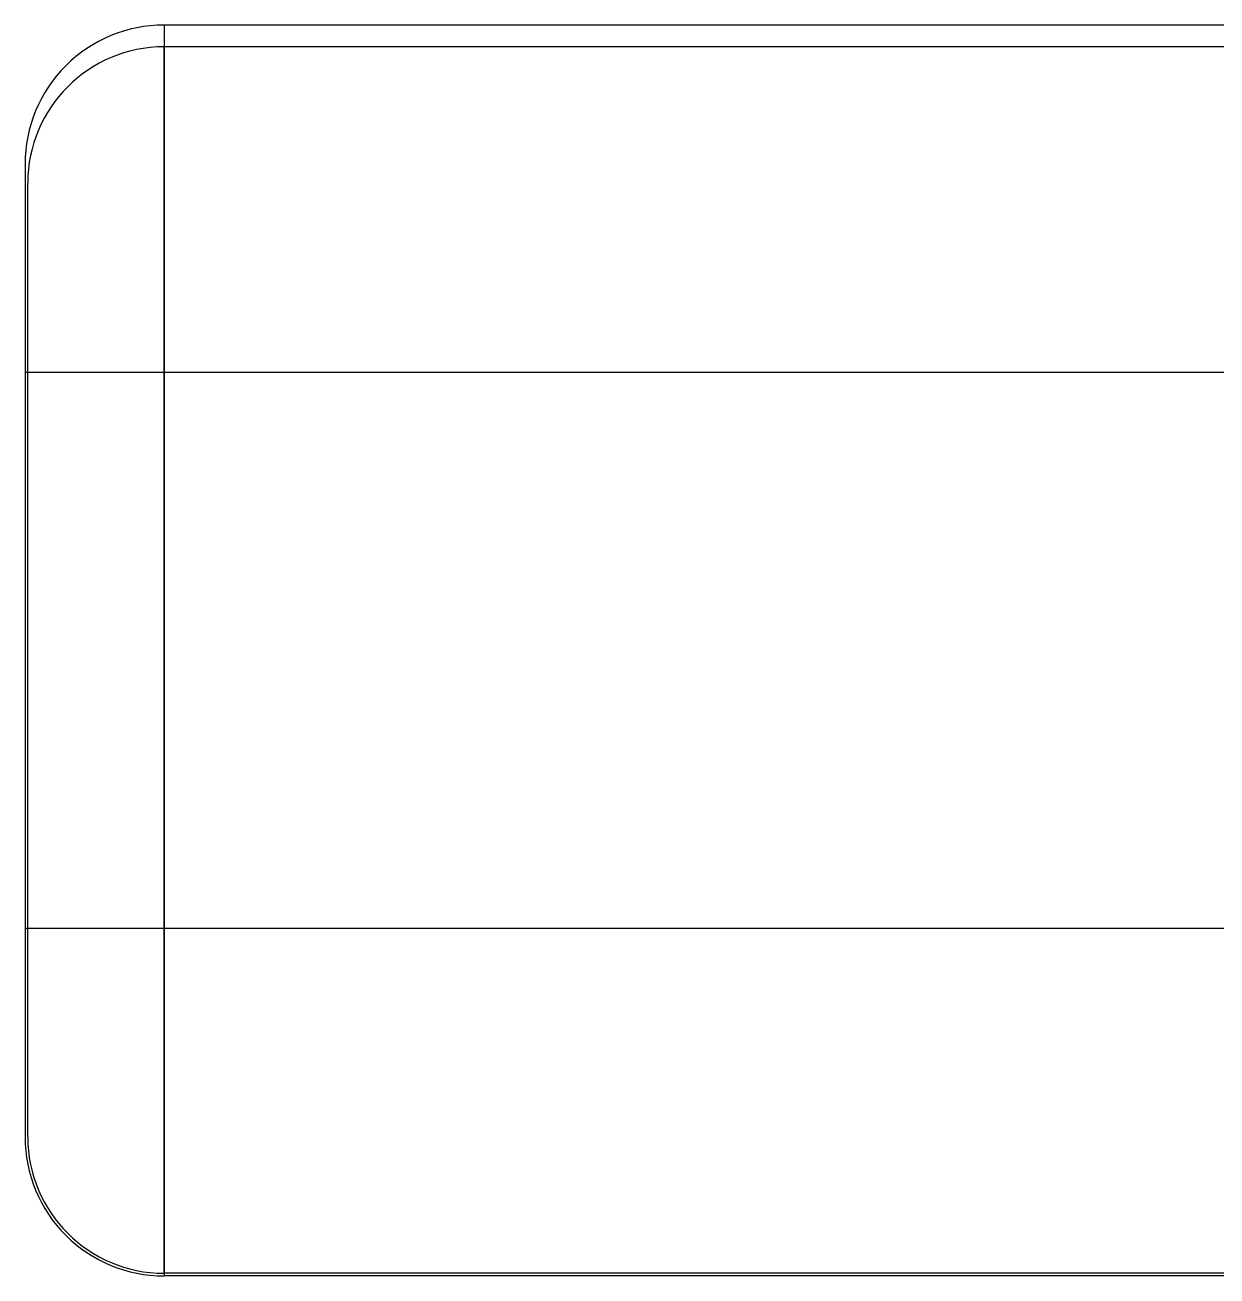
# Model space of a CAD drawing. Header units: millimetres. Extents: x 27300 to 28436, y -21252 to -20448.
# Drawn here: x 27564.904 to 27569.276, y -20633.246 to -20628.656 of the extents above; entities that cross this region are included whole.
import ezdxf

# ---------------------------------------------------------------- set-up
doc = ezdxf.new("R2010")
doc.units = ezdxf.units.MM
doc.header["$LTSCALE"] = 8
for name, color, linetype in [('Cav-cor', 30, 'Continuous'), ('PRODUCT', 1, 'Continuous'), ('WT', 4, 'Continuous')]:
    doc.layers.add(name, color=color, linetype=linetype)

# ---------------------------------------------------------------- blocks, each defined once
blk = doc.blocks.new('20160901.200809')
at = {"layer": 'Cav-cor', "color": 241}
for p, q in [((-20.694, 124.9239), (-20.694, 120.3339)), ((-15.39, 124.9239), (-20.694, 124.9239)), ((-21.204, 124.4137), (-21.204, 120.8442)), ((-16.308, 123.6489), (-21.204, 123.6489)), ((-16.308, 121.6089), (-21.204, 121.6089)), ((-15.39, 120.3339), (-20.694, 120.3339))]:
    blk.add_line(p, q, dxfattribs=at)
for centre, start, end in [((-20.694, 124.4139), 90, 180.0001), ((-20.694, 120.8439), 179.9999, 270)]:
    blk.add_arc(centre, 0.51, start, end, dxfattribs=at)
blk = doc.blocks.new('20160901.200901')
at = {"layer": 'PRODUCT'}
for p, q in [((-15.9, 12.1749), (-19.9, 12.1749)), ((-19.9, 7.6749), (-19.9, 12.1749)), ((-20.4, 8.1751), (-20.4, 11.6747)), ((-15.9, 7.6749), (-19.9, 7.6749))]:
    blk.add_line(p, q, dxfattribs=at)
for centre, start, end in [((-19.9, 11.6749), 90, 180), ((-19.9, 8.1749), 180, 270)]:
    blk.add_arc(centre, 0.5, start, end, dxfattribs=at)

msp = doc.modelspace()

# ---------------------------------------------------------------- block references
at = {"layer": 'PRODUCT'}
msp.add_blockref('20160901.200901', (27585.3138, -20640.9105), dxfattribs=at)
at = {"layer": 'WT'}
msp.add_blockref('20160901.200809', (27586.1078, -20753.5796), dxfattribs=at)

doc.saveas('drawing.dxf')
